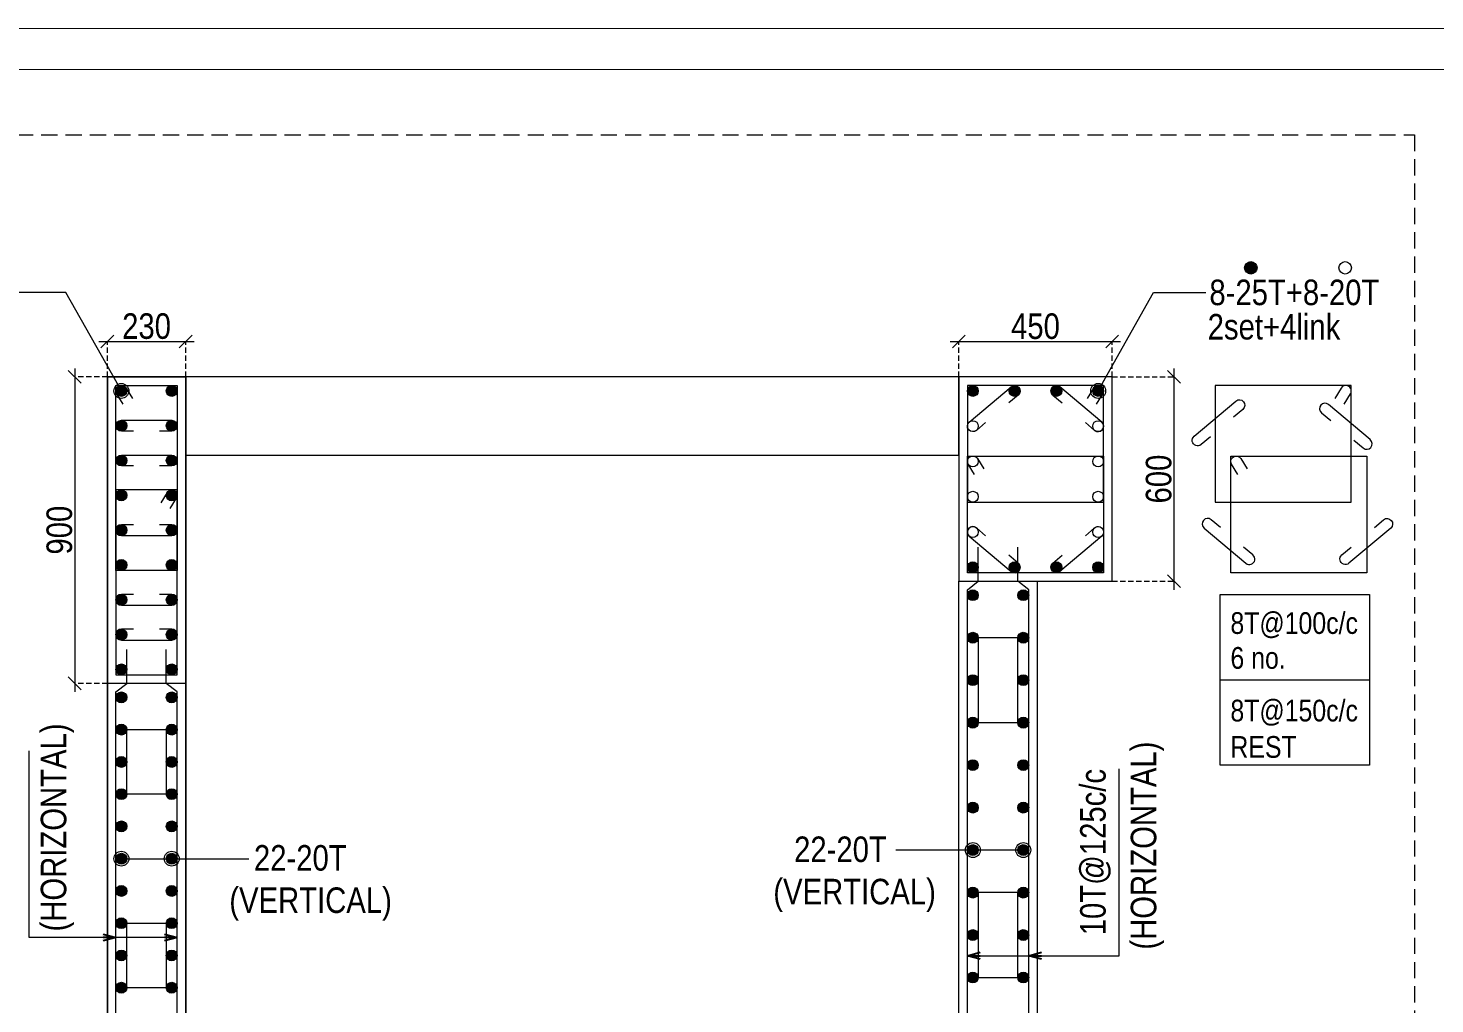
# Model space of a CAD drawing. Header units: millimetres. Extents: x 1112055 to 3390982, y -148532 to 766891.
# Drawn here: x 2264477 to 2280999, y 187445 to 198907 of the extents above; entities that cross this region are included whole.
import ezdxf

# ---------------------------------------------------------------- set-up
doc = ezdxf.new("R2010")
doc.units = ezdxf.units.MM
doc.header["$PDMODE"] = 35
doc.header["$PDSIZE"] = -25
doc.linetypes.add('DASHED2', pattern=[0.375, 0.25, -0.125])
doc.linetypes.add('Hidden', pattern=[9.525, 6.35, -3.175])
for name, color, linetype, lineweight in [('B COL. SIZE DIM', 220, 'Continuous', 25), ('B COLUMN', 1, 'Hidden', 9), ('B P.C.C', 251, 'Continuous', 0), ('B STEEL', 34, 'Continuous', 15), ('B STEEL TEXT', 7, 'Continuous', 15), ('B TITLE BLOCK', 250, 'Continuous', 0)]:
    doc.layers.add(name, color=color, linetype=linetype, lineweight=lineweight)
doc.styles.add('ARIAL', font='arial.ttf')
doc.styles.add('dim inside', font='romans.shx', dxfattribs={"width": 0.8, "height": 125})
doc.styles.add('SWINC', font='swissc.ttf')
doc.dimstyles.new('DIM 1', dxfattribs={"dimscale": 0, "dimtxt": 230, "dimasz": 150, "dimexe": 0.18, "dimexo": 0.0625, "dimgap": 0.5, "dimtad": 1, "dimdec": 0, "dimzin": 0, "dimdsep": 46, "dimtxsty": 'ARIAL', "dimblk": 'OBLIQUE', "dimcen": 6, "dimse1": 1, "dimse2": 1, "dimclrd": 256, "dimclrt": 256, "dimadec": 0, "dimazin": 2, "dimtfac": 0.75, "dimtdec": 0, "dimtix": 1, "dimtofl": 0, "dimtmove": 1, "dimatfit": 3, "dimldrblk": 'OPEN30', "dimfxl": 0.18, "dimfrac": 1, "dimtolj": 1, "dimtzin": 0, "dimlwd": -1, "dimarcsym": 0})
doc.dimstyles.new('dim inside', dxfattribs={"dimtxt": 125, "dimasz": 100, "dimexe": 0, "dimexo": 0, "dimgap": 10, "dimtad": 0, "dimdec": 0, "dimzin": 0, "dimdsep": 46, "dimtxsty": 'dim inside', "dimblk": 'SMALL', "dimcen": 0.09, "dimadec": 0, "dimazin": 0, "dimtfac": 1, "dimtdec": 0, "dimtofl": 0, "dimtmove": 0, "dimatfit": 3, "dimfxl": 1, "dimtolj": 1, "dimtzin": 0, "dimarcsym": 2})

# ---------------------------------------------------------------- blocks, each defined once
blk = doc.blocks.new('_Oblique')
at = {"color": 0, "linetype": 'ByBlock', "lineweight": -2}
blk.add_line((-0.5, -0.5), (0.5, 0.5), dxfattribs=at)
blk = doc.blocks.new('*D419')
at = {"layer": 'B COL. SIZE DIM', "color": 250, "lineweight": 9, "ltscale": 250, "transparency": 16777216}
blk.add_line((2265308, 195225), (2266428, 195225), dxfattribs=at)
at = {"layer": 'B COL. SIZE DIM', "color": 250, "linetype": 'DASHED2', "lineweight": 9, "ltscale": 250, "transparency": 16777216}
for p, q in [((2265408, 194810), (2265408, 195225)), ((2266328, 194810), (2266328, 195225))]:
    blk.add_line(p, q, dxfattribs=at)
at = {"layer": 'Defpoints', "color": 0, "ltscale": 250, "transparency": 16777216}
for p in [(2266328, 195225), (2265408, 194810), (2266328, 194810)]:
    blk.add_point(p, dxfattribs=at)
at = {"layer": 'B COL. SIZE DIM', "color": 250, "lineweight": 9, "ltscale": 250, "transparency": 16777216, "xscale": 150, "yscale": 150, "zscale": 150, "rotation": 180}
blk.add_blockref('_Oblique', (2265408, 195225), dxfattribs=at)
at = {"layer": 'B COL. SIZE DIM', "color": 250, "lineweight": 9, "ltscale": 250, "transparency": 16777216, "xscale": 150, "yscale": 150, "zscale": 150}
blk.add_blockref('_Oblique', (2266328, 195225), dxfattribs=at)
at = {"layer": 'B COL. SIZE DIM', "color": 6, "ltscale": 250, "transparency": 16777216, "insert": (2265868, 195405), "char_height": 300, "attachment_point": 5, "style": 'SWINC'}
blk.add_mtext('\\A1;230', dxfattribs=at)
blk = doc.blocks.new('*D420')
at = {"layer": 'B COL. SIZE DIM', "color": 250, "lineweight": 9, "ltscale": 250, "transparency": 16777216}
blk.add_line((2265024, 194910), (2265024, 191110), dxfattribs=at)
at = {"layer": 'B COL. SIZE DIM', "color": 250, "linetype": 'DASHED2', "lineweight": 9, "ltscale": 250, "transparency": 16777216}
for p, q in [((2265408, 194810), (2265024, 194810)), ((2265408, 191210), (2265024, 191210))]:
    blk.add_line(p, q, dxfattribs=at)
at = {"layer": 'Defpoints', "color": 0, "ltscale": 250, "transparency": 16777216}
for p in [(2265408, 194810), (2265024, 191210), (2265408, 191210)]:
    blk.add_point(p, dxfattribs=at)
at = {"layer": 'B COL. SIZE DIM', "color": 250, "lineweight": 9, "ltscale": 250, "transparency": 16777216, "xscale": 150, "yscale": 150, "zscale": 150}
for p, rotation in [((2265024, 194810), 90), ((2265024, 191210), 270)]:
    blk.add_blockref('_Oblique', p, dxfattribs=dict(at, rotation=rotation))
at = {"layer": 'B COL. SIZE DIM', "color": 6, "ltscale": 250, "transparency": 16777216, "insert": (2264845, 193010), "char_height": 300, "attachment_point": 5, "rotation": 90, "style": 'SWINC'}
blk.add_mtext('\\A1;900', dxfattribs=at)
blk = doc.blocks.new('_Open30')
at = {"color": 0, "linetype": 'ByBlock', "lineweight": -2}
for p, q in [((-1, 0.27), (0, 0)), ((0, 0), (-1, -0.27)), ((0, 0), (-1, 0))]:
    blk.add_line(p, q, dxfattribs=at)
blk = doc.blocks.new('*D430')
at = {"layer": 'B COL. SIZE DIM', "color": 250, "lineweight": 9, "ltscale": 250, "transparency": 16777216}
blk.add_line((2275308, 195225), (2277308, 195225), dxfattribs=at)
at = {"layer": 'B COL. SIZE DIM', "color": 250, "linetype": 'DASHED2', "lineweight": 9, "ltscale": 250, "transparency": 16777216}
for p, q in [((2275408, 194810), (2275408, 195225)), ((2277208, 194810), (2277208, 195225))]:
    blk.add_line(p, q, dxfattribs=at)
at = {"layer": 'Defpoints', "color": 0, "ltscale": 250, "transparency": 16777216}
for p in [(2277208, 195225), (2275408, 194810), (2277208, 194810)]:
    blk.add_point(p, dxfattribs=at)
at = {"layer": 'B COL. SIZE DIM', "color": 250, "lineweight": 9, "ltscale": 250, "transparency": 16777216, "xscale": 150, "yscale": 150, "zscale": 150, "rotation": 180}
blk.add_blockref('_Oblique', (2275408, 195225), dxfattribs=at)
at = {"layer": 'B COL. SIZE DIM', "color": 250, "lineweight": 9, "ltscale": 250, "transparency": 16777216, "xscale": 150, "yscale": 150, "zscale": 150}
blk.add_blockref('_Oblique', (2277208, 195225), dxfattribs=at)
at = {"layer": 'B COL. SIZE DIM', "color": 6, "ltscale": 250, "transparency": 16777216, "insert": (2276308, 195404), "char_height": 300, "attachment_point": 5, "style": 'SWINC'}
blk.add_mtext('\\A1;450', dxfattribs=at)
blk = doc.blocks.new('*D431')
at = {"layer": 'B COL. SIZE DIM', "color": 250, "linetype": 'DASHED2', "lineweight": 9, "ltscale": 250, "transparency": 16777216}
for p, q in [((2277208, 194810), (2277935, 194810)), ((2277208, 192410), (2277935, 192410))]:
    blk.add_line(p, q, dxfattribs=at)
at = {"layer": 'B COL. SIZE DIM', "color": 250, "lineweight": 9, "ltscale": 250, "transparency": 16777216}
blk.add_line((2277935, 194910), (2277935, 192310), dxfattribs=at)
at = {"layer": 'Defpoints', "color": 0, "ltscale": 250, "transparency": 16777216}
for p in [(2277208, 194810), (2277208, 192410), (2277935, 192410)]:
    blk.add_point(p, dxfattribs=at)
at = {"layer": 'B COL. SIZE DIM', "color": 250, "lineweight": 9, "ltscale": 250, "transparency": 16777216, "xscale": 150, "yscale": 150, "zscale": 150}
for p, rotation in [((2277935, 194810), 90), ((2277935, 192410), 270)]:
    blk.add_blockref('_Oblique', p, dxfattribs=dict(at, rotation=rotation))
at = {"layer": 'B COL. SIZE DIM', "color": 6, "ltscale": 250, "transparency": 16777216, "insert": (2277756, 193610), "char_height": 300, "attachment_point": 5, "rotation": 90, "style": 'SWINC'}
blk.add_mtext('\\A1;600', dxfattribs=at)

msp = doc.modelspace()

# ---------------------------------------------------------------- hatches: boundary and pattern name
at = {"layer": 'B STEEL', "lineweight": 13}
h = msp.add_hatch(color=256, dxfattribs=at)
h.dxf.hatch_style = 1
edge = h.paths.add_edge_path()
edge.add_arc((2278837.8, 196092), 73.3, 0, 360)
at = {"layer": 'B STEEL', "lineweight": 9, "ltscale": 0.5}
h = msp.add_hatch(color=34, dxfattribs=at)
edge = h.paths.add_edge_path()
edge.add_arc((2265572.5, 194645.6), 64, 360, 720, ccw=False)
h = msp.add_hatch(color=34, dxfattribs=at)
edge = h.paths.add_edge_path()
edge.add_arc((2266164.4, 194645.6), 64, -180, 180)
h = msp.add_hatch(color=34, dxfattribs=at)
edge = h.paths.add_edge_path()
edge.add_arc((2275572.5, 194645.6), 64, 360, 720, ccw=False)
h = msp.add_hatch(color=34, dxfattribs=at)
edge = h.paths.add_edge_path()
edge.add_arc((2276063.1, 194645.6), 64, -180, 180)
h = msp.add_hatch(color=34, dxfattribs=at)
edge = h.paths.add_edge_path()
edge.add_arc((2276553.8, 194645.6), 64, -180, 180)
h = msp.add_hatch(color=34, dxfattribs=at)
edge = h.paths.add_edge_path()
edge.add_arc((2277044.4, 194645.6), 64, -180, 180)
at = {"layer": 'B STEEL', "lineweight": 30}
h = msp.add_hatch(color=34, dxfattribs=at)
edge = h.paths.add_edge_path()
edge.add_arc((2265572.5, 194236.6), 64, 0, 360)
h = msp.add_hatch(color=34, dxfattribs=at)
edge = h.paths.add_edge_path()
edge.add_arc((2266164.4, 194236.6), 64, 0, 360)
h = msp.add_hatch(color=34, dxfattribs=at)
edge = h.paths.add_edge_path()
edge.add_arc((2265572.5, 193827.6), 64, 0, 360)
h = msp.add_hatch(color=34, dxfattribs=at)
edge = h.paths.add_edge_path()
edge.add_arc((2266164.4, 193827.6), 64, 0, 360)
h = msp.add_hatch(color=34, dxfattribs=at)
edge = h.paths.add_edge_path()
edge.add_arc((2265572.5, 193418.6), 64, 0, 360)
h = msp.add_hatch(color=34, dxfattribs=at)
edge = h.paths.add_edge_path()
edge.add_arc((2266164.4, 193418.6), 64, 0, 360)
h = msp.add_hatch(color=34, dxfattribs=at)
edge = h.paths.add_edge_path()
edge.add_arc((2265572.5, 193009.6), 64, 0, 360)
h = msp.add_hatch(color=34, dxfattribs=at)
edge = h.paths.add_edge_path()
edge.add_arc((2266164.4, 193009.6), 64, 0, 360)
h = msp.add_hatch(color=34, dxfattribs=at)
edge = h.paths.add_edge_path()
edge.add_arc((2265572.5, 192600.6), 64, 0, 360)
h = msp.add_hatch(color=34, dxfattribs=at)
edge = h.paths.add_edge_path()
edge.add_arc((2266164.4, 192600.6), 64, 0, 360)
at = {"layer": 'B STEEL', "lineweight": 9, "ltscale": 0.5}
h = msp.add_hatch(color=34, dxfattribs=at)
edge = h.paths.add_edge_path()
edge.add_arc((2275572.5, 192573.7), 64, -360, 0)
h = msp.add_hatch(color=34, dxfattribs=at)
edge = h.paths.add_edge_path()
edge.add_arc((2276063.1, 192573.7), 64, 180, 540, ccw=False)
h = msp.add_hatch(color=34, dxfattribs=at)
edge = h.paths.add_edge_path()
edge.add_arc((2276553.8, 192573.7), 64, 180, 540, ccw=False)
h = msp.add_hatch(color=34, dxfattribs=at)
edge = h.paths.add_edge_path()
edge.add_arc((2277044.4, 192573.7), 64, 180, 540, ccw=False)
h = msp.add_hatch(color=34, dxfattribs=at)
edge = h.paths.add_edge_path()
edge.add_arc((2275572.5, 192245.6), 64, -360, 0)
h = msp.add_hatch(color=34, dxfattribs=at)
edge = h.paths.add_edge_path()
edge.add_arc((2276164.4, 192245.6), 64, 180, 540, ccw=False)
at = {"layer": 'B STEEL', "lineweight": 30}
h = msp.add_hatch(color=34, dxfattribs=at)
edge = h.paths.add_edge_path()
edge.add_arc((2265572.5, 192191.7), 64, 0, 360)
h = msp.add_hatch(color=34, dxfattribs=at)
edge = h.paths.add_edge_path()
edge.add_arc((2266164.4, 192191.7), 64, 0, 360)
h = msp.add_hatch(color=34, dxfattribs=at)
edge = h.paths.add_edge_path()
edge.add_arc((2265572.5, 191782.7), 64, 0, 360)
h = msp.add_hatch(color=34, dxfattribs=at)
edge = h.paths.add_edge_path()
edge.add_arc((2266164.4, 191782.7), 64, 0, 360)
at = {"layer": 'B STEEL', "lineweight": 9, "ltscale": 0.5}
h = msp.add_hatch(color=34, dxfattribs=at)
edge = h.paths.add_edge_path()
edge.add_arc((2275572.5, 191746.6), 64, 360, 720, ccw=False)
h = msp.add_hatch(color=34, dxfattribs=at)
edge = h.paths.add_edge_path()
edge.add_arc((2276164.4, 191746.6), 64, -180, 180)
h = msp.add_hatch(color=34, dxfattribs=at)
edge = h.paths.add_edge_path()
edge.add_arc((2265572.5, 191373.7), 64, -360, 0)
h = msp.add_hatch(color=34, dxfattribs=at)
edge = h.paths.add_edge_path()
edge.add_arc((2266164.4, 191373.7), 64, 180, 540, ccw=False)
h = msp.add_hatch(color=34, dxfattribs=at)
edge = h.paths.add_edge_path()
edge.add_arc((2275572.5, 191247.6), 64, 360, 720, ccw=False)
h = msp.add_hatch(color=34, dxfattribs=at)
edge = h.paths.add_edge_path()
edge.add_arc((2276164.4, 191247.6), 64, -180, 180)
h = msp.add_hatch(color=34, dxfattribs=at)
edge = h.paths.add_edge_path()
edge.add_arc((2265572.5, 191045.6), 64, -360, 0)
h = msp.add_hatch(color=34, dxfattribs=at)
edge = h.paths.add_edge_path()
edge.add_arc((2266164.4, 191045.6), 64, 180, 540, ccw=False)
h = msp.add_hatch(color=34, dxfattribs=at)
edge = h.paths.add_edge_path()
edge.add_arc((2265572.5, 190666.6), 64, 360, 720, ccw=False)
h = msp.add_hatch(color=34, dxfattribs=at)
edge = h.paths.add_edge_path()
edge.add_arc((2266164.4, 190666.6), 64, -180, 180)
h = msp.add_hatch(color=34, dxfattribs=at)
edge = h.paths.add_edge_path()
edge.add_arc((2275572.5, 190748.6), 64, 360, 720, ccw=False)
h = msp.add_hatch(color=34, dxfattribs=at)
edge = h.paths.add_edge_path()
edge.add_arc((2276164.4, 190748.6), 64, -180, 180)
h = msp.add_hatch(color=34, dxfattribs=at)
edge = h.paths.add_edge_path()
edge.add_arc((2265572.5, 190287.6), 64, 360, 720, ccw=False)
h = msp.add_hatch(color=34, dxfattribs=at)
edge = h.paths.add_edge_path()
edge.add_arc((2266164.4, 190287.6), 64, -180, 180)
h = msp.add_hatch(color=34, dxfattribs=at)
edge = h.paths.add_edge_path()
edge.add_arc((2275572.5, 190249.6), 64, 360, 720, ccw=False)
h = msp.add_hatch(color=34, dxfattribs=at)
edge = h.paths.add_edge_path()
edge.add_arc((2276164.4, 190249.6), 64, -180, 180)
h = msp.add_hatch(color=34, dxfattribs=at)
edge = h.paths.add_edge_path()
edge.add_arc((2265572.5, 189908.6), 64, 360, 720, ccw=False)
h = msp.add_hatch(color=34, dxfattribs=at)
edge = h.paths.add_edge_path()
edge.add_arc((2266164.4, 189908.6), 64, -180, 180)
h = msp.add_hatch(color=34, dxfattribs=at)
edge = h.paths.add_edge_path()
edge.add_arc((2275572.5, 189750.6), 64, 360, 720, ccw=False)
h = msp.add_hatch(color=34, dxfattribs=at)
edge = h.paths.add_edge_path()
edge.add_arc((2276164.4, 189750.6), 64, -180, 180)
h = msp.add_hatch(color=34, dxfattribs=at)
edge = h.paths.add_edge_path()
edge.add_arc((2265572.5, 189529.6), 64, 360, 720, ccw=False)
h = msp.add_hatch(color=34, dxfattribs=at)
edge = h.paths.add_edge_path()
edge.add_arc((2266164.4, 189529.6), 64, -180, 180)
h = msp.add_hatch(color=34, dxfattribs=at)
edge = h.paths.add_edge_path()
edge.add_arc((2265572.5, 189150.6), 64, 360, 720, ccw=False)
h = msp.add_hatch(color=34, dxfattribs=at)
edge = h.paths.add_edge_path()
edge.add_arc((2266164.4, 189150.6), 64, -180, 180)
h = msp.add_hatch(color=34, dxfattribs=at)
edge = h.paths.add_edge_path()
edge.add_arc((2275572.5, 189251.6), 64, 360, 720, ccw=False)
h = msp.add_hatch(color=34, dxfattribs=at)
edge = h.paths.add_edge_path()
edge.add_arc((2276164.4, 189251.6), 64, -180, 180)
h = msp.add_hatch(color=34, dxfattribs=at)
edge = h.paths.add_edge_path()
edge.add_arc((2265572.5, 188771.6), 64, 360, 720, ccw=False)
h = msp.add_hatch(color=34, dxfattribs=at)
edge = h.paths.add_edge_path()
edge.add_arc((2266164.4, 188771.6), 64, -180, 180)
h = msp.add_hatch(color=34, dxfattribs=at)
edge = h.paths.add_edge_path()
edge.add_arc((2275572.5, 188752.6), 64, 360, 720, ccw=False)
h = msp.add_hatch(color=34, dxfattribs=at)
edge = h.paths.add_edge_path()
edge.add_arc((2276164.4, 188752.6), 64, -180, 180)
h = msp.add_hatch(color=34, dxfattribs=at)
edge = h.paths.add_edge_path()
edge.add_arc((2265572.5, 188392.6), 64, 360, 720, ccw=False)
h = msp.add_hatch(color=34, dxfattribs=at)
edge = h.paths.add_edge_path()
edge.add_arc((2266164.4, 188392.6), 64, -180, 180)
h = msp.add_hatch(color=34, dxfattribs=at)
edge = h.paths.add_edge_path()
edge.add_arc((2275572.5, 188253.6), 64, 360, 720, ccw=False)
h = msp.add_hatch(color=34, dxfattribs=at)
edge = h.paths.add_edge_path()
edge.add_arc((2276164.4, 188253.6), 64, -180, 180)
h = msp.add_hatch(color=34, dxfattribs=at)
edge = h.paths.add_edge_path()
edge.add_arc((2265572.5, 188013.6), 64, 360, 720, ccw=False)
h = msp.add_hatch(color=34, dxfattribs=at)
edge = h.paths.add_edge_path()
edge.add_arc((2266164.4, 188013.6), 64, -180, 180)
h = msp.add_hatch(color=34, dxfattribs=at)
edge = h.paths.add_edge_path()
edge.add_arc((2265572.5, 187634.7), 64, 360, 720, ccw=False)
h = msp.add_hatch(color=34, dxfattribs=at)
edge = h.paths.add_edge_path()
edge.add_arc((2266164.4, 187634.7), 64, -180, 180)
h = msp.add_hatch(color=34, dxfattribs=at)
edge = h.paths.add_edge_path()
edge.add_arc((2275572.5, 187754.7), 64, 360, 720, ccw=False)
h = msp.add_hatch(color=34, dxfattribs=at)
edge = h.paths.add_edge_path()
edge.add_arc((2276164.4, 187754.7), 64, -180, 180)

# ---------------------------------------------------------------- linework, layer by layer
at = {"layer": 'B COLUMN', "color": 1, "linetype": 'ByBlock', "lineweight": 20}
for points in [[(2275408.5, 192409.6), (2276328.5, 192409.6), (2276328.5, 183491.6), (2265408.5, 183491.6), (2265408.5, 194809.6), (2266328.5, 194809.6), (2266328.5, 184291.6), (2275408.5, 184291.6)], [(2266328.5, 194809.6), (2265408.5, 194809.6), (2265408.5, 183491.6), (2266328.5, 183491.6)], [(2266328.5, 191209.6), (2265408.5, 191209.6), (2265408.5, 194809.6), (2266328.5, 194809.6)], [(2266328.5, 193889.6), (2275408.5, 193889.6), (2275408.5, 194809.6), (2266328.5, 194809.6)], [(2275408.5, 192409.6), (2277208.5, 192409.6), (2277208.5, 194809.6), (2275408.5, 194809.6)]]:
    msp.add_lwpolyline(points, close=True, dxfattribs=at)
at = {"layer": 'B P.C.C', "color": 250, "lineweight": 0, "ltscale": 30}
msp.add_line((2278476.2, 191252.5), (2280229.3, 191252.5), dxfattribs=at)
at = {"layer": 'B P.C.C', "color": 250, "linetype": 'Hidden', "lineweight": 0, "ltscale": 30}
msp.add_lwpolyline([(2261487.1, 197652.5), (2280758.9, 197652.5), (2280758.9, 179494.3), (2261487.1, 179494.3)], close=True, dxfattribs=at)
at = {"layer": 'B P.C.C', "color": 250, "lineweight": 0, "ltscale": 30}
msp.add_lwpolyline([(2278476.2, 192255.1), (2280229.3, 192255.1), (2280229.3, 190249.9), (2278476.2, 190249.9)], close=True, dxfattribs=at)
at = {"layer": 'B STEEL', "lineweight": 13}
for points in [[(2266228.5, 192536.6), (2265508.5, 192536.6), (2265508.5, 194709.6), (2266228.5, 194709.6)], [(2266228.5, 193482.7), (2265508.5, 193482.7), (2265508.5, 191309.6), (2266228.5, 191309.6)]]:
    msp.add_lwpolyline(points, close=True, dxfattribs=at)
at = {"layer": 'B STEEL', "color": 34, "lineweight": 9, "ltscale": 0.5}
for points in [[(2265592.7, 194490.6), (2265518, 194612.1, -1), (2265627, 194679.2), (2265701.8, 194557.7)], [(2275722.8, 194274.4), (2275613.8, 194182.3, -1), (2275531.2, 194280.1), (2276021.8, 194694.5, -1), (2276104.4, 194596.7), (2275995.5, 194504.7)], [(2276894.2, 194274.4), (2277003.1, 194182.3, 1), (2277085.7, 194280.1), (2276595.1, 194694.5, 1), (2276512.5, 194596.7), (2276621.5, 194504.7)], [(2277024.2, 194490.6), (2277099, 194612.1, 1), (2276989.9, 194679.2), (2276915.2, 194557.7)], [(2279932.4, 194490.6), (2280007.2, 194612.1, 1), (2279898.1, 194679.2), (2279823.4, 194557.7)], [(2278362.9, 194106.5), (2278254, 194014.5, -1), (2278171.3, 194112.3), (2278662, 194526.7, -1), (2278744.6, 194428.9), (2278635.6, 194336.9)], [(2280047.7, 194067.2), (2280156.7, 193975.1, 1), (2280239.3, 194072.9), (2279748.6, 194487.3, 1), (2279666, 194389.5), (2279775, 194297.5)], [(2265715.1, 194172.6), (2265572.5, 194172.6, -1), (2265572.5, 194300.6), (2266164.4, 194300.6, -1), (2266164.4, 194172.6), (2266021.8, 194172.6)], [(2265715.1, 193763.6), (2265572.5, 193763.6, -1), (2265572.5, 193891.7), (2266164.4, 193891.7, -1), (2266164.4, 193763.6), (2266021.8, 193763.6)], [(2275592.7, 193661.8), (2275518, 193783.3, -1), (2275627, 193850.4), (2275701.8, 193728.9)], [(2278685.7, 193661.8), (2278610.9, 193783.3, -1), (2278720, 193850.4), (2278794.8, 193728.9)], [(2266144.2, 193263.6), (2266219, 193385.1, 1), (2266109.9, 193452.2), (2266035.2, 193330.7)], [(2278480.4, 193040.6), (2278371.5, 193132.7, 1), (2278288.8, 193034.8), (2278779.5, 192620.4, 1), (2278862.1, 192718.3), (2278753.1, 192810.3)], [(2280288.2, 193040.6), (2280397.2, 193132.7, -1), (2280479.8, 193034.8), (2279989.2, 192620.4, -1), (2279906.6, 192718.3), (2280015.5, 192810.3)], [(2265715.1, 193073.7), (2265572.5, 193073.7, 1), (2265572.5, 192945.6), (2266164.4, 192945.6, 1), (2266164.4, 193073.7), (2266021.8, 193073.7)], [(2275722.8, 192944.9), (2275613.8, 193037, 1), (2275531.2, 192939.1), (2276021.8, 192524.8, 1), (2276104.4, 192622.6), (2275995.5, 192714.6)], [(2276894.2, 192944.9), (2277003.1, 193037, -1), (2277085.7, 192939.1), (2276595.1, 192524.8, -1), (2276512.5, 192622.6), (2276621.5, 192714.6)], [(2265715.1, 192255.7), (2265572.5, 192255.7, 1), (2265572.5, 192127.6), (2266164.4, 192127.6, 1), (2266164.4, 192255.7), (2266021.8, 192255.7)], [(2265715.1, 191846.7), (2265572.5, 191846.7, 1), (2265572.5, 191718.6), (2266164.4, 191718.6, 1), (2266164.4, 191846.7), (2266021.8, 191846.7)]]:
    msp.add_lwpolyline(points, format="xyb", dxfattribs=at)
for points in [[(2275508.5, 193338.4), (2277108.5, 193338.4), (2277108.5, 194709.6), (2275508.5, 194709.6)], [(2278416.7, 193338.4), (2280016.7, 193338.4), (2280016.7, 194709.6), (2278416.7, 194709.6)], [(2275508.5, 193880.9), (2277108.5, 193880.9), (2277108.5, 192509.6), (2275508.5, 192509.6)], [(2278601.4, 193880.9), (2280201.4, 193880.9), (2280201.4, 192509.6), (2278601.4, 192509.6)]]:
    msp.add_lwpolyline(points, close=True, dxfattribs=at)
at = {"layer": 'B STEEL', "lineweight": 13}
for points in [[(2275636.5, 186691.6), (2275636.5, 187091.6), (2275508.5, 187191.6), (2275508.5, 192309.6), (2275636.5, 192409.6), (2275636.5, 192809.6)], [(2276100.4, 186691.6), (2276100.4, 187091.6), (2276228.5, 187191.6), (2276228.5, 192309.6), (2276100.4, 192409.6), (2276100.4, 192809.6)], [(2265636.5, 186691.6), (2265636.5, 187091.6), (2265508.5, 187191.6), (2265508.5, 191109.6), (2265636.5, 191209.6), (2265636.5, 191609.6)], [(2266100.4, 186691.6), (2266100.4, 187091.6), (2266228.5, 187191.6), (2266228.5, 191109.6), (2266100.4, 191209.6), (2266100.4, 191609.6)]]:
    msp.add_lwpolyline(points, dxfattribs=at)
at = {"layer": 'B STEEL', "color": 3, "lineweight": 13}
for points in [[(2276100.4, 191746.6), (2275636.5, 191746.6), (2275636.5, 190748.6), (2276100.4, 190748.6)], [(2265636.5, 190666.6), (2266100.4, 190666.6), (2266100.4, 189908.6), (2265636.5, 189908.6)], [(2276100.4, 188752.6), (2275636.5, 188752.6), (2275636.5, 187754.7), (2276100.4, 187754.7)], [(2265636.5, 188392.6), (2266100.4, 188392.6), (2266100.4, 187634.7), (2265636.5, 187634.7)]]:
    msp.add_lwpolyline(points, close=True, dxfattribs=at)
at = {"layer": 'B STEEL', "lineweight": 13}
for centre in [(2278837.8, 196092), (2279944.5, 196092)]:
    msp.add_circle(centre, 73.3, dxfattribs=at)
at = {"layer": 'B STEEL', "color": 34, "lineweight": 9, "ltscale": 0.5}
for centre in [(2265572.5, 194645.6), (2266164.4, 194645.6), (2275572.5, 194645.6), (2276063.1, 194645.6), (2276553.8, 194645.6), (2277044.4, 194645.6), (2265572.5, 194236.6), (2266164.4, 194236.6), (2275572.5, 194231.2), (2277044.4, 194231.2), (2265572.5, 193827.6), (2266164.4, 193827.6), (2275572.5, 193816.8), (2277044.4, 193816.8), (2265572.5, 193418.6), (2266164.4, 193418.6), (2275572.5, 193402.4), (2277044.4, 193402.4), (2265572.5, 193009.6), (2266164.4, 193009.6), (2275572.5, 192988.1), (2277044.4, 192988.1), (2265572.5, 192600.6), (2266164.4, 192600.6), (2275572.5, 192573.7), (2276063.1, 192573.7), (2276553.8, 192573.7), (2277044.4, 192573.7), (2275572.5, 192245.6), (2276164.4, 192245.6), (2265572.5, 192191.7), (2266164.4, 192191.7), (2265572.5, 191782.7), (2266164.4, 191782.7), (2275572.5, 191746.6), (2276164.4, 191746.6), (2265572.5, 191373.7), (2266164.4, 191373.7), (2275572.5, 191247.6), (2276164.4, 191247.6), (2265572.5, 191045.6), (2266164.4, 191045.6), (2265572.5, 190666.6), (2266164.4, 190666.6), (2275572.5, 190748.6), (2276164.4, 190748.6), (2265572.5, 190287.6), (2266164.4, 190287.6), (2275572.5, 190249.6), (2276164.4, 190249.6), (2265572.5, 189908.6), (2266164.4, 189908.6), (2275572.5, 189750.6), (2276164.4, 189750.6), (2265572.5, 189529.6), (2266164.4, 189529.6), (2265572.5, 189150.6), (2266164.4, 189150.6), (2275572.5, 189251.6), (2276164.4, 189251.6), (2265572.5, 188771.6), (2266164.4, 188771.6), (2275572.5, 188752.6), (2276164.4, 188752.6), (2265572.5, 188392.6), (2266164.4, 188392.6), (2275572.5, 188253.6), (2276164.4, 188253.6), (2265572.5, 188013.6), (2266164.4, 188013.6), (2265572.5, 187634.7), (2266164.4, 187634.7), (2275572.5, 187754.7), (2276164.4, 187754.7)]:
    msp.add_circle(centre, 64, dxfattribs=at)
at = {"layer": 'B TITLE BLOCK', "color": 1, "const_width": 10.8}
msp.add_lwpolyline([(2311468.3, 198901.7), (2311468.3, 144825.3), (2240486.4, 144825.3), (2240486.4, 198901.7)], close=True, dxfattribs=at)
at = {"layer": 'B TITLE BLOCK', "color": 250, "lineweight": 0, "const_width": 10.8}
msp.add_lwpolyline([(2310987.7, 198421.1), (2310987.7, 145305.9), (2240967.1, 145305.9), (2240967.1, 198421.1)], close=True, dxfattribs=at)

# ---------------------------------------------------------------- texts
at = {"layer": 'B STEEL TEXT', "lineweight": 5, "style": 'SWINC'}
for s, height, p in [('8-25T+8-20T', 300, (2278350.8, 195652.8)), ('2set+4link', 300, (2278330.7, 195249.4)), ('8T@100c/c', 255, (2278597.6, 191791.1)), ('6 no.', 255, (2278597.6, 191381.6)), ('8T@150c/c', 255, (2278597.6, 190762.7)), ('REST', 255, (2278597.6, 190335.7)), ('22-20T', 300, (2273473.3, 189111.3)), ('22-20T', 300, (2267129.6, 189010.3)), ('(VERTICAL)', 300, (2273229.4, 188614.1)), ('(VERTICAL)', 300, (2266840.2, 188513.1))]:
    msp.add_text(s, height=height, dxfattribs=at).set_placement(p)
for s, p in [('(HORIZONTAL)', (2264925.8, 188296)), ('(HORIZONTAL)', (2277727.3, 188082.6)), ('10T@125c/c', (2277132.4, 188251.2))]:
    msp.add_text(s, height=300, rotation=90, dxfattribs=at).set_placement(p)

# ---------------------------------------------------------------- dimensions: what is measured, and where the dimension line sits
at = {"layer": 'B COL. SIZE DIM', "color": 250, "ltscale": 250}
for base, p1, p2, picture, middle in [((2266328.5, 195225.4), (2265408.5, 194809.6), (2266328.5, 194809.6), '*D419', (2265868.5, 195404.6)), ((2277208.5, 195225.4), (2275408.5, 194809.6), (2277208.5, 194809.6), '*D430', (2276308.5, 195404.2))]:
    dim = msp.add_linear_dim(base=base, p1=p1, p2=p2, dimstyle='dim inside', override={"dimtxt": 300, "dimasz": 150, "dimgap": 25, "dimtad": 3, "dimlfac": 0.25, "dimtxsty": 'SWINC', "dimblk1": 'Oblique', "dimblk2": 'Oblique', "dimsah": 1, "dimdle": 100, "dimclrd": 250, "dimclre": 250, "dimclrt": 6, "dimfxl": 1000, "dimlwd": 9, "dimlwe": 9}, dxfattribs=at)
    dim.commit()
    dim.dimension.update_dxf_attribs({"geometry": picture, "text_midpoint": middle})
for base, p1, p2, picture, middle in [((2265023.7, 191209.6), (2265408.5, 194809.6), (2265408.5, 191209.6), '*D420', (2264844.7, 193009.6)), ((2277934.8, 192409.6), (2277208.5, 194809.6), (2277208.5, 192409.6), '*D431', (2277755.8, 193609.6))]:
    dim = msp.add_linear_dim(base=base, p1=p1, p2=p2, angle=90, dimstyle='dim inside', override={"dimtxt": 300, "dimasz": 150, "dimgap": 25, "dimtad": 3, "dimlfac": 0.25, "dimtxsty": 'SWINC', "dimblk1": 'Oblique', "dimblk2": 'Oblique', "dimsah": 1, "dimdle": 100, "dimclrd": 250, "dimclre": 250, "dimclrt": 6, "dimfxl": 1000, "dimlwd": 9, "dimlwe": 9}, dxfattribs=at)
    dim.commit()
    dim.dimension.update_dxf_attribs({"geometry": picture, "text_midpoint": middle})

# ---------------------------------------------------------------- leaders
at = {"layer": 'B STEEL TEXT', "lineweight": 9}
for points in [[(2265572.5, 194645.6), (2264921.8, 195801.8), (2264308.7, 195801.8)], [(2277044.4, 194645.6), (2277695.1, 195801.8), (2278308.2, 195801.8)], [(2276164.4, 189251.6), (2274668, 189251.6)], [(2275572.5, 189251.6), (2274668, 189251.6)], [(2265572.5, 189150.6), (2267069, 189150.6)], [(2266164.4, 189150.6), (2267069, 189150.6)]]:
    msp.add_leader(points, dimstyle='DIM 1', override={"dimscale": 1, "dimasz": 175, "dimtad": 0, "dimtxsty": 'SWINC', "dimldrblk": 'DotBlank', "dimfxlon": 1, "dimarcsym": 2}, dxfattribs=at)
at = {"layer": 'B STEEL TEXT', "lineweight": 5}
for points in [[(2266228.5, 188224.9), (2264489.4, 188224.9), (2264489.4, 190419.1)], [(2265508.5, 188224.9), (2264489.4, 188224.9), (2264489.4, 190419.1)], [(2275508.5, 188011.4), (2277290.9, 188011.4), (2277290.9, 190205.6)], [(2276228.5, 188011.4), (2277290.9, 188011.4), (2277290.9, 190205.6)]]:
    msp.add_leader(points, dimstyle='DIM 1', override={"dimscale": 1, "dimtad": 0, "dimtxsty": 'SWINC', "dimfxlon": 1, "dimlwd": 5, "dimarcsym": 2}, dxfattribs=at)

doc.saveas('drawing.dxf')
